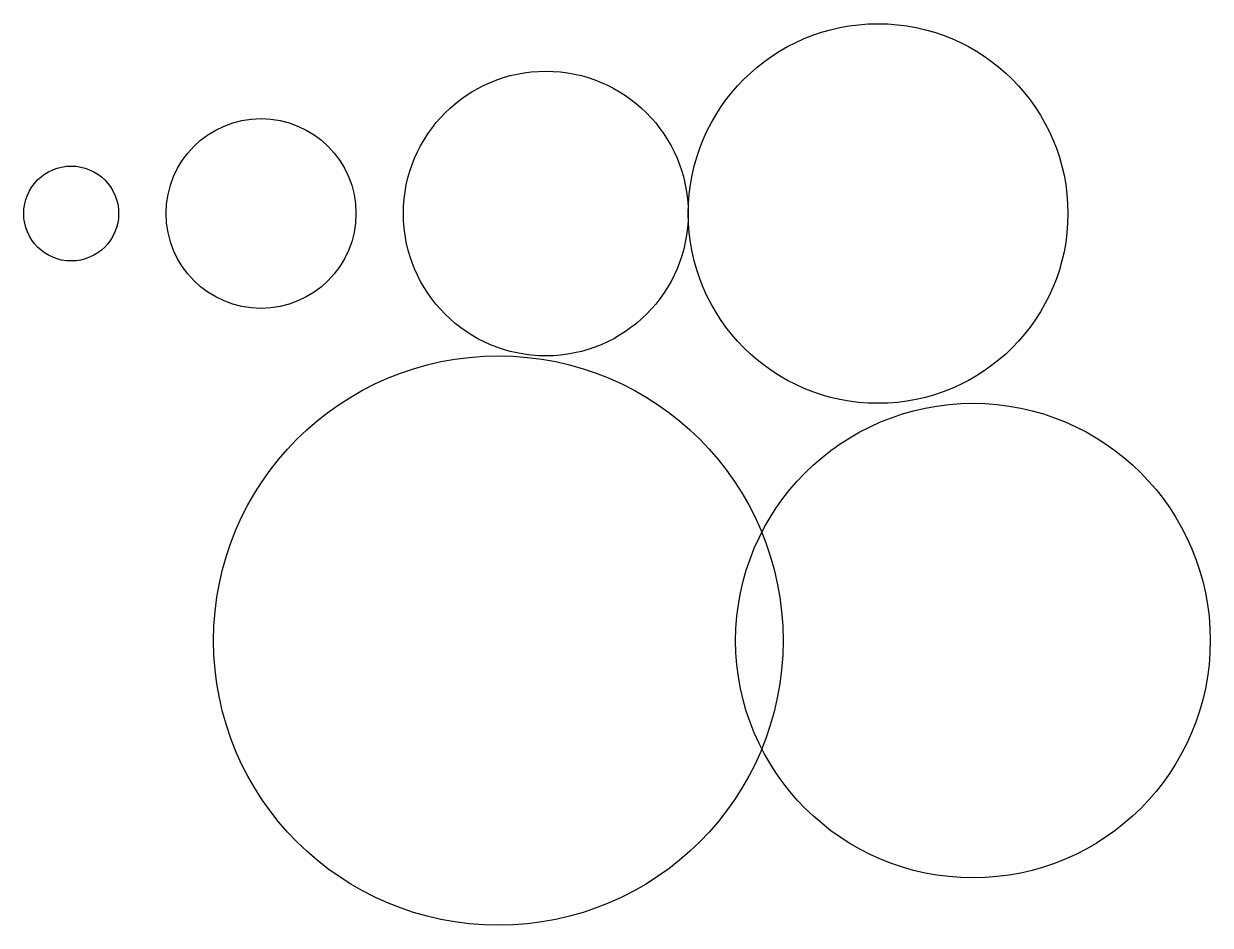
# Model space of a CAD drawing. Extents: x 20 to 45, y 5 to 24.
import ezdxf

# ---------------------------------------------------------------- set-up
doc = ezdxf.new("R2010")
doc.units = 0
doc.layers.get('0').update_dxf_attribs({"lineweight": 25, "true_color": 0xffffff})

msp = doc.modelspace()

# ---------------------------------------------------------------- linework, layer by layer
for centre, radius in [((38, 20), 4), ((31, 20), 3), ((25, 20), 2), ((21, 20), 1), ((30, 11), 6), ((40, 11), 5)]:
    msp.add_circle(centre, radius)

doc.saveas('drawing.dxf')
